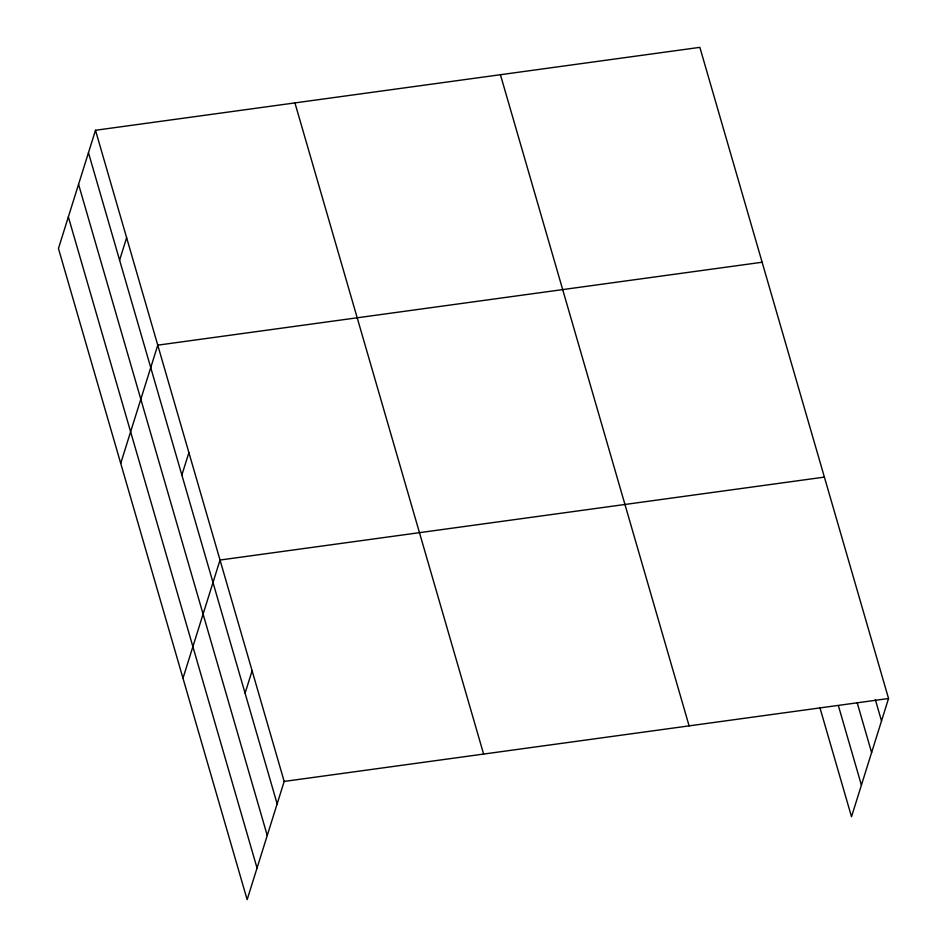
<?xml version="1.0" encoding="UTF-8"?>
<svg xmlns="http://www.w3.org/2000/svg" width="947" height="947" viewBox="0 0 947 947"><rect width="100%" height="100%" fill="white"/><g stroke="black" fill="none" stroke-linecap="round" stroke-linejoin="round"><path stroke-width="1.42" d="M95.493 130.272L58.454 248.493L247.143 899.65L284.183 781.429L95.493 130.272L699.857 47.35L888.546 698.507L851.507 816.728L819.842 707.445M119.594 260.153L126.626 237.709M120.719 463.367L157.77 345.158L762.134 262.236M181.86 475.039L188.903 452.595M182.984 678.253L220.035 560.032L824.399 477.11M245.072 693.18L252.115 670.736M284.183 781.429L888.546 698.507M875.348 699.667L881.515 720.951M857.224 702.887L871.607 752.557M838.379 705.645L861.403 785.122M500.418 74.718L689.108 725.876M294.931 102.903L483.621 754.072M88.462 152.716L277.151 803.873M78.554 184.322L267.243 835.479M68.35 216.887L257.039 868.044"/></g></svg>
